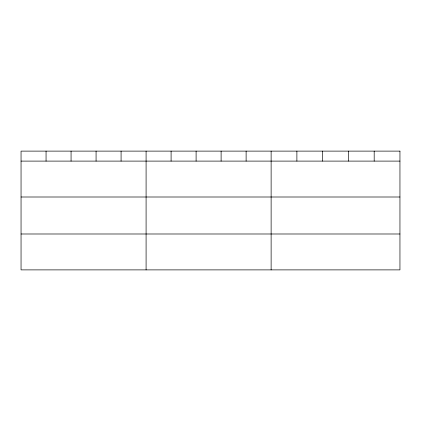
<?xml version="1.0" encoding="UTF-8"?>
<svg xmlns="http://www.w3.org/2000/svg" width="421" height="421" viewBox="0 0 421 421"><rect width="100%" height="100%" fill="white"/><g stroke="black" fill="none" stroke-linecap="round" stroke-linejoin="round"><path stroke-width="0.63" d="M21.05 161.101L399.95 161.101M21.05 197.002L399.95 197.002M21.05 233.992L399.95 233.992M374.185 151.113L374.185 161.101M348.42 151.113L348.42 161.101M322.654 151.113L322.654 161.101M296.889 151.113L296.889 161.101M271.124 151.113L271.124 269.887M246.117 151.113L246.117 161.101M221.109 151.113L221.109 161.101M196.102 151.113L196.102 161.101M171.094 151.113L171.094 161.101M146.087 151.113L146.087 269.887M121.08 151.113L121.08 161.101M96.072 151.113L96.072 161.101M71.065 151.113L71.065 161.101M46.057 151.113L46.057 161.101M399.95 151.113L21.05 151.113L21.05 269.887L399.95 269.887L399.95 151.113"/></g></svg>
